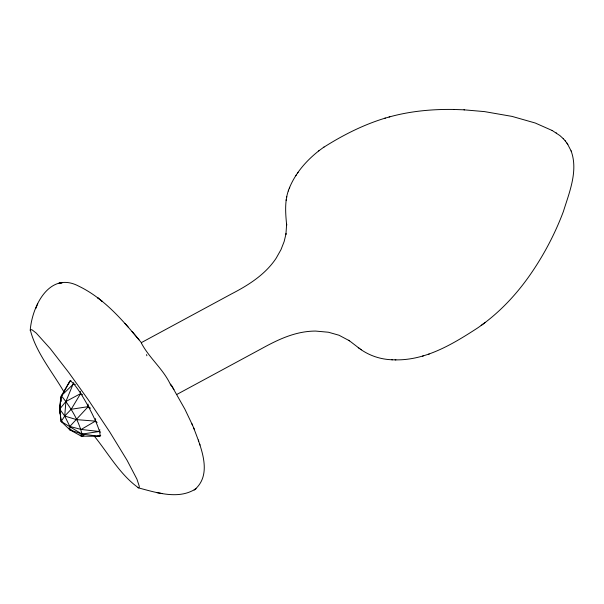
<?xml version="1.0" encoding="UTF-8"?>
<svg xmlns="http://www.w3.org/2000/svg" width="604" height="604" viewBox="0 0 604 604"><rect width="100%" height="100%" fill="white"/><g stroke="black" fill="none" stroke-linecap="round" stroke-linejoin="round"><path stroke-width="0.91" d="M73.718 382.604L65.896 401.509L59.675 409.119L61.147 421.464L69.913 429.867L81.291 436.141L99.373 436.299L99.992 435.824M60.702 414.495L59.743 412.555L60.687 397.84L61.366 395.779L69.785 381.305L71.076 380.739M62.506 394.533L60.687 397.84L59.675 409.119L61.147 421.464L81.978 434.08L99.373 436.299M319.32 150.456C306.809 160.188 295.862 172.548 289.693 187.293C284.333 199.252 285.428 212.578 286.673 225.239L286.636 224.25L285.926 234.292L286.039 233.688L284.167 241.502L281.003 249.603L276.179 258.187C265.632 274.095 249.316 284.718 231.853 293.725L141.306 342.657M73.529 383.94L61.366 395.779L59.675 409.119L64.726 416.058L69.845 426.432L69.913 429.867L81.978 434.08L99.275 431.498L99.871 429.746M59.743 412.555L60.06 410.72M286.606 197.606L286.779 196.662M286.115 200.377L286.288 199.456M30.208 330.524C31.974 306.364 49.52 270.426 79.071 286.319C104.688 298.769 123.526 321.26 141.427 342.74M83.979 435.68L81.291 436.141L81.978 434.08C78.558 419.976 70.411 407.073 61.366 395.779M288.334 190.977L288.621 190.185M289.392 188.101L289.693 187.293M37.486 304.295L37.712 303.737L35.712 308.674M63.412 392.879L69.785 381.305M62.635 422.045L61.147 421.464L64.726 416.058L71.197 409.278L80.581 393.634L82.657 394.888M295.741 175.756L296.187 175.107M297.644 172.94L298.089 172.283M88.056 404.061L88.222 406.635L69.845 426.432L81.155 429.459L99.275 431.498M395.091 359.856C425.601 360.565 452.849 344.046 477.538 328.017C498.987 313.355 517.009 294.095 531.588 272.676L531.981 272.102C544.778 253.235 555.363 232.872 563.381 211.528C569.27 192.54 578.466 170.736 571.074 150.826M323.359 147.519C342.672 135.228 363.389 124.718 385.36 118.082M481.161 325.458L485.374 322.317M194.133 490.033L196.006 488.659C178.724 500.203 156.225 492.502 137.954 487.753M194.594 489.701C213.182 474.019 200.475 446.265 193.612 427.738M318.693 150.924L323.986 147.044M81.155 429.459L95.379 421.131L97.116 422.43M176.602 394.571L261.517 348.682C278.64 339.244 295.832 331.151 315.514 331.067L328.448 332.238L339.01 335.235L349.55 340.83L348.734 340.241L359.206 348.281M80.581 393.634L65.896 401.509L64.726 416.058L76.542 419.629L95.379 421.131M389.089 117.017C410.093 111.151 432.011 109.12 453.763 109.452L454.434 109.475M422.543 356.133L423.291 355.915M428.447 354.299L429.202 354.072M384.62 118.293L389.822 116.798M71.197 409.278L88.222 406.635M463.978 109.822L484.536 111.612L512.041 116.398L535.22 123.005L552.335 130.577M358.248 347.594C367.979 355.243 380.18 359.493 392.532 359.78M391.747 359.765L395.899 359.878M453.763 109.452L464.612 109.837M71.627 430.003L69.913 429.867L68.652 428.13M156.428 492.547L162.567 493.604M556.156 132.888L556.586 133.174M552.079 130.426L559.885 135.575L563.411 138.807M360.324 349.074L361.305 349.784M98.814 298.67L97.606 297.697L102.046 301.26L100.883 300.324M124.93 323.404L128.131 326.968M565.148 140.762L566.997 143.269M563.222 138.588L565.284 140.913M139.041 339.795L132.087 331.49L133.507 333.189M80.158 434.714L81.291 436.141M94.239 436.05C108.388 453.513 120.03 474.706 138.482 487.828L139.139 487.398L139.275 486.25L136.927 479.138L127.074 460.308L109.769 432.003L88.743 400.475L68.864 372.668L50.336 348.742L36.27 333.106L32.193 329.95L30.993 329.603L30.336 330.033C35.983 352.638 52.835 372.434 64.303 392.524M567.7 144.341L571.218 151.143M566.809 142.974L567.828 144.53M171.476 385.473L184.892 409.195L192.465 425.065M170.645 384.099L173.982 389.603M169.83 383.253C162.468 368.38 148.969 357.651 141.344 343.012M170.102 383.812L170.358 384.37M191.861 423.668L194.262 429.233M170.607 384.922L170.834 385.465M198.361 439.976L198.761 441.184M199.614 443.819L200.03 445.08M60.687 397.84L61.298 401.305M69.445 382.883A31.227 4.236 61.6 0 1 88.524 406.809A31.227 4.236 61.6 0 1 97.901 435.62M146.878 355.764A31.574 1.827 71.6 0 1 146.546 354.586M80.309 391.316A16.942 11.552 -60.9 0 1 80.543 393.649M88.335 406.492A16.912 15.274 29.2 0 1 90.464 408.274M95.545 418.58A16.912 15.274 29.2 0 1 95.575 421.162M73.514 383.985A16.942 11.552 -60.9 0 1 75.341 384.491M69.875 381.132A16.912 2.635 -59.3 0 1 70.525 380.882M100.725 435.59A16.912 4.847 -0.6 0 1 99.547 436.322M99.449 431.467A16.912 4.847 -0.6 0 1 100.657 432.177M62.061 282.808L59.003 283.231L62.061 282.808"/></g></svg>
